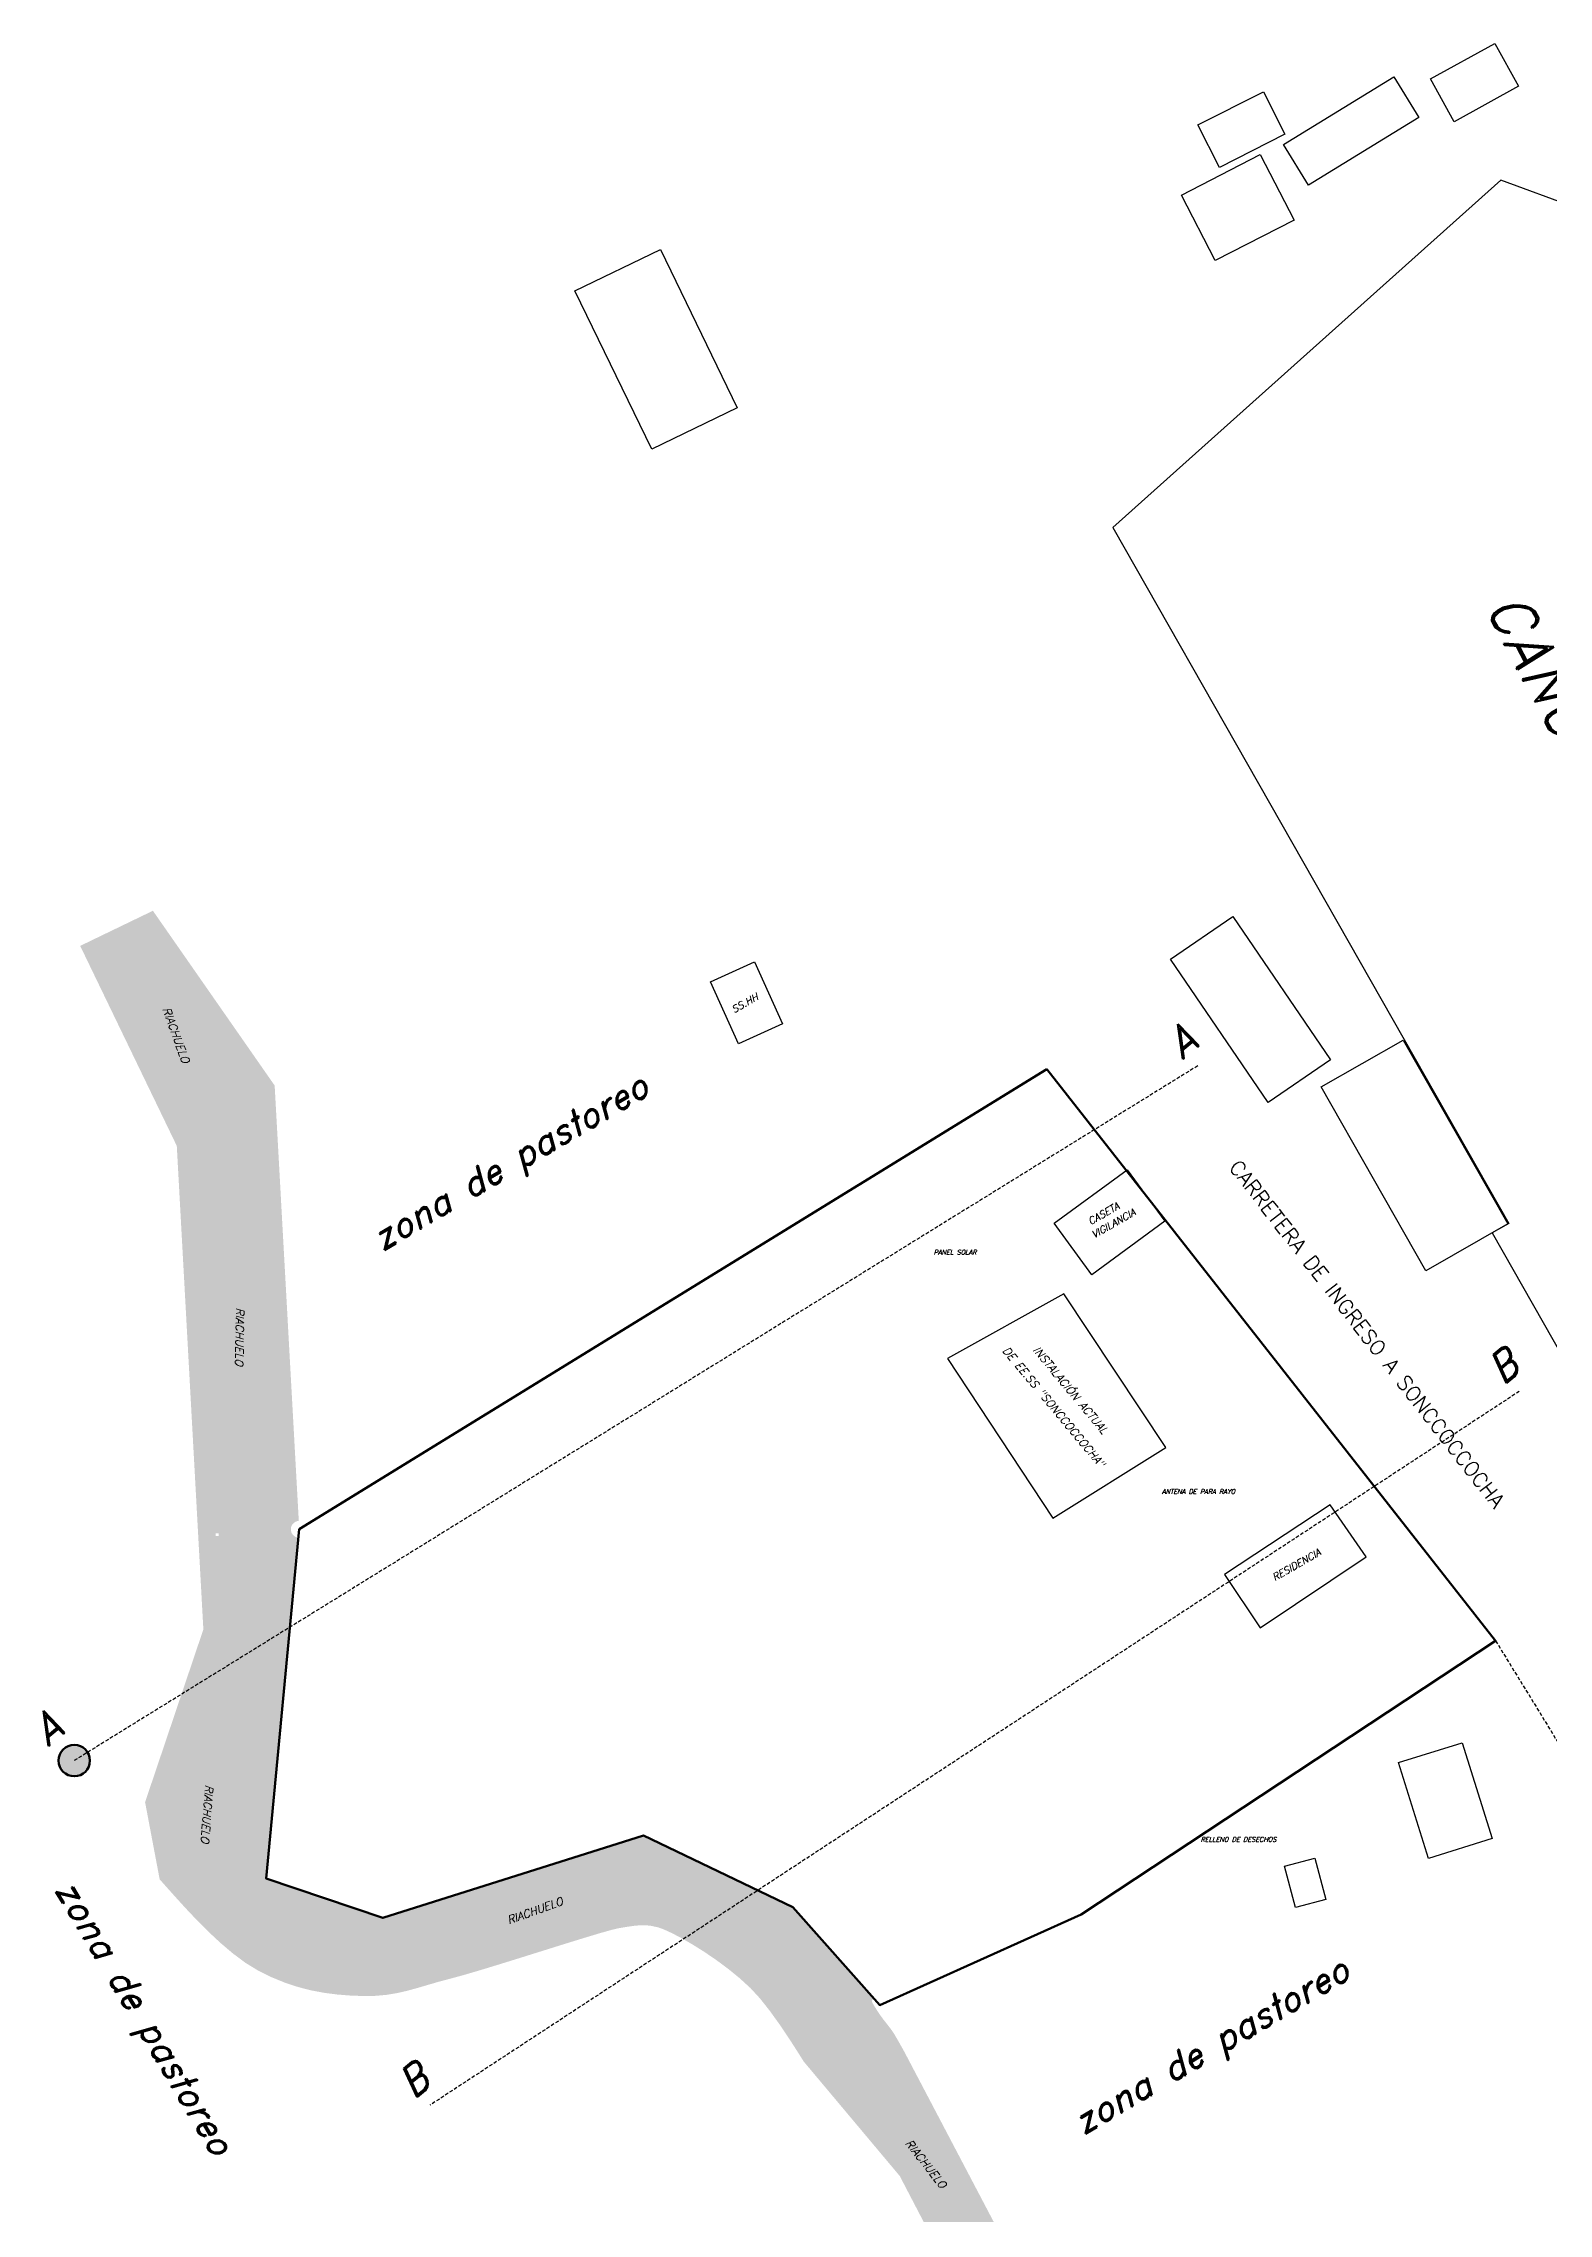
# Model space of a CAD drawing. Header units: metres. Extents: x 759886 to 760765, y 8424917 to 8425860.
# Drawn here: x 760411.5 to 760518.6, y 8425671.6 to 8425826 of the extents above; entities that cross this region are included whole.
import ezdxf
from ezdxf.enums import TextEntityAlignment as Align

# ---------------------------------------------------------------- set-up
doc = ezdxf.new("R2010")
doc.units = ezdxf.units.M
doc.linetypes.add('HIDDEN', pattern=[0.375, 0.25, -0.125])
doc.layers.add('Capa1', color=7, linetype='HIDDEN')
doc.layers.add('NOMBRE', color=40, linetype='Continuous')
doc.layers.add('PERIMETRO', color=7, linetype='Continuous', lineweight=50, true_color=0xf7788b)
doc.layers.add('PERIMETRO 01', color=7, linetype='Continuous', lineweight=50)
doc.layers.add('Texto calles', color=7, linetype='Continuous', lineweight=18)
doc.styles.add('ambiente', font='romand.shx', dxfattribs={"oblique": 15})
doc.styles.get("Standard").update_dxf_attribs({"font": 'simplex.shx'})

msp = doc.modelspace()

# ---------------------------------------------------------------- hatches: boundary and pattern name
h = msp.add_hatch()
h.set_pattern_fill('AR-CONC', color=94, scale=0.025)
h.set_pattern_definition([(50, (-6517.6026, 19704.3352), (4.5546167249, -0.3984771385), [0.47625, -5.23875]), (355, (-6517.6026, 19704.335), (-0.8810855356, 4.776421131), [0.381, -4.1910146043]), (100.4514447, (-6517.223, 19704.302), (3.6735311773, 4.3779437978), [0.40475022, -4.452256115]), (46.1842, (-6517.6026, 19705.605), (6.7769760223, -1.0510581983), [0.714375, -7.858125]), (96.63555761, (-6517.038, 19705.5176), (5.9351033513, 6.185653115), [0.6071255785, -6.678390204]), (351.18415117, (-6517.6026, 19705.605), (5.9351033516, 6.1856531146), [0.571499177, -6.286493298]), (21, (-6516.9676, 19705.2877), (3.7903597817, -2.5566299547), [0.47625, -5.23875]), (326, (-6516.9676, 19705.2877), (1.5450507087, 4.604699153), [0.381, -4.191]), (71.451445, (-6516.6517, 19705.0747), (5.335410482, 2.0480692221), [0.40475022, -4.45224844]), (37.5, (-6517.6026, 19704.3352), (0.07721508126, 2.11387597183), [0, -4.1402, 0, -4.2545, 0, -4.206875]), (7.5, (-6517.6026, 19704.3352), (1.67049156276, 2.50451437045), [0, -2.4257, 0, -4.04495, 0, -1.603375]), (327.5, (-6519.0186, 19704.3352), (3.38976487917, -0.1432185998), [0, -1.5875, 0, -4.953, 0, -6.57225]), (317.5, (-6519.6536, 19704.3352), (3.7032295347, 0.6356622758), [0, -2.06375, 0, -3.2893, 0, -4.66725])])
h.paths.add_polyline_path([(760419.32742, 8425764.27619), (760414.15278, 8425761.77716), (760421.02623, 8425747.54459), (760422.3502, 8425723.45375), (760422.90322, 8425723.34757), (760423.71809, 8425723.07223), (760424.61264, 8425722.65891), (760425.51663, 8425722.13119), (760426.35986, 8425721.51261), (760426.94351, 8425720.96818), (760427.30461, 8425720.53885), (760427.50043, 8425720.24546), (760427.58318, 8425720.09718), (760427.64798, 8425719.96327), (760427.75437, 8425719.68536), (760427.8602, 8425719.24412), (760427.91289, 8425718.61272), (760427.86223, 8425717.7595), (760427.71525, 8425716.84195), (760427.50745, 8425715.86736), (760427.27436, 8425714.84298), (760427.0515, 8425713.77607), (760426.87437, 8425712.6739), (760426.7785, 8425711.54374), (760426.78558, 8425710.51382), (760426.85922, 8425709.18442), (760426.9804, 8425707.62718), (760427.13009, 8425705.91373), (760427.28925, 8425704.11569), (760427.43885, 8425702.30472), (760427.55986, 8425700.55243), (760427.63324, 8425698.93045), (760427.63762, 8425698.00575), (760429.68376, 8425719.66277, -0.38610834), (760429.14181, 8425720.25995, -0.39723436), (760429.70684, 8425720.85893), (760427.99059, 8425751.83913)])
h.paths.add_polyline_path([(760427.28925, 8425704.11569), (760427.13009, 8425705.91373), (760426.9804, 8425707.62718), (760426.85922, 8425709.18442), (760426.78558, 8425710.51382), (760426.7785, 8425711.54374), (760426.87437, 8425712.6739), (760427.0515, 8425713.77607), (760427.27436, 8425714.84298), (760427.50745, 8425715.86736), (760427.71525, 8425716.84195), (760427.86223, 8425717.7595), (760427.91289, 8425718.61272), (760427.8602, 8425719.24412), (760427.75437, 8425719.68536), (760427.64798, 8425719.96327), (760427.58318, 8425720.09718), (760427.50043, 8425720.24546), (760427.30461, 8425720.53885), (760426.94351, 8425720.96818), (760426.35986, 8425721.51261), (760425.51663, 8425722.13119), (760424.61264, 8425722.65891), (760423.71809, 8425723.07223), (760422.90322, 8425723.34757), (760422.35586, 8425723.45267), (760422.35026, 8425723.45273), (760422.9172, 8425713.13666), (760419.37814, 8425702.64424), (760419.9045, 8425701.66189), (760420.73222, 8425700.42571), (760421.69133, 8425699.20266), (760422.72584, 8425698.047), (760423.77977, 8425697.01298), (760424.79712, 8425696.15486), (760425.72192, 8425695.52689), (760426.35749, 8425695.22667), (760426.75454, 8425695.13767), (760426.9746, 8425695.14968), (760427.06989, 8425695.17839), (760427.14219, 8425695.21848), (760427.27027, 8425695.35498), (760427.41788, 8425695.67991), (760427.63762, 8425698.00575), (760427.63324, 8425698.93045), (760427.55986, 8425700.55243), (760427.43885, 8425702.30472)])
h.paths.add_polyline_path([(760423.80127, 8425719.77738), (760423.80127, 8425719.97738), (760424.00127, 8425719.97738), (760424.00127, 8425719.77738)], flags=16)
h.paths.add_polyline_path([(760424.79712, 8425696.15486), (760423.77977, 8425697.01298), (760422.72584, 8425698.047), (760421.69133, 8425699.20266), (760420.73222, 8425700.42571), (760419.9045, 8425701.66189), (760419.37814, 8425702.64424), (760418.77054, 8425700.84288), (760419.80869, 8425695.35149), (760420.25785, 8425694.84635), (760420.90953, 8425694.11513), (760421.63713, 8425693.31591), (760422.42649, 8425692.48033), (760423.26343, 8425691.64003), (760424.13378, 8425690.82665), (760425.02338, 8425690.07183), (760425.91806, 8425689.4072), (760426.80365, 8425688.86441), (760427.77908, 8425688.38239), (760428.73621, 8425687.99092), (760429.67885, 8425687.68113), (760430.61083, 8425687.44418), (760431.53598, 8425687.2712), (760432.45811, 8425687.15335), (760433.38105, 8425687.08176), (760434.30862, 8425687.04757), (760435.1886, 8425687.06201), (760435.98468, 8425687.13589), (760436.72455, 8425687.25979), (760437.4359, 8425687.42426), (760438.1464, 8425687.61989), (760438.88376, 8425687.83723), (760439.67565, 8425688.06685), (760440.54977, 8425688.29933), (760441.45288, 8425688.54425), (760442.63048, 8425688.89068), (760444.00373, 8425689.30991), (760445.49375, 8425689.77327), (760447.02169, 8425690.25206), (760448.50868, 8425690.71759), (760449.87586, 8425691.14116), (760451.04438, 8425691.4941), (760451.93535, 8425691.7477), (760452.46993, 8425691.87327), (760453.08593, 8425691.97454), (760453.63821, 8425692.05468), (760454.16373, 8425692.09014), (760454.69947, 8425692.05737), (760455.28241, 8425691.93284), (760455.70645, 8425691.77742), (760456.27222, 8425691.51628), (760456.95162, 8425691.16), (760457.71656, 8425690.71914), (760458.53894, 8425690.20428), (760459.39066, 8425689.62599), (760460.24363, 8425688.99483), (760461.06975, 8425688.32139), (760461.84093, 8425687.61623), (760462.52012, 8425686.87893), (760463.22559, 8425685.98861), (760463.94191, 8425684.99034), (760464.65364, 8425683.92922), (760465.34535, 8425682.85035), (760465.63581, 8425682.38493), (760472.46803, 8425674.24058), (760477.66413, 8425664.26987), (760481.21727, 8425667.04706), (760472.8178, 8425683.03698), (760472.61417, 8425683.40378), (760472.25879, 8425684.03326), (760472.04558, 8425684.39275), (760471.79205, 8425684.75612), (760471.54681, 8425685.07104), (760471.31493, 8425685.36256), (760471.10146, 8425685.65571), (760470.89044, 8425685.97026), (760470.68934, 8425686.27917), (760470.53832, 8425686.53725), (760470.47756, 8425686.69931), (760470.56348, 8425686.8646), (760470.59338, 8425686.91843), (760464.87081, 8425693.3695), (760463.46772, 8425694.04136), (760463.143, 8425694.01849), (760461.75145, 8425693.92776), (760460.40678, 8425693.85378), (760459.22733, 8425693.81106), (760458.33145, 8425693.81415), (760457.83749, 8425693.87758), (760457.40905, 8425694.08168), (760457.03667, 8425694.34013), (760456.72051, 8425694.6538), (760456.46073, 8425695.02352), (760456.2575, 8425695.45014), (760456.20294, 8425695.91901), (760456.23738, 8425696.6855), (760456.31303, 8425697.46728), (760454.22638, 8425698.46644), (760435.6783, 8425692.60496), (760427.39222, 8425695.40828), (760427.41788, 8425695.67991), (760427.27027, 8425695.35498), (760427.14219, 8425695.21848), (760427.06989, 8425695.17839), (760426.9746, 8425695.14968), (760426.75454, 8425695.13767), (760426.35749, 8425695.22667), (760425.72192, 8425695.52689)])
h.paths.add_polyline_path([(760456.31303, 8425697.46728), (760456.23738, 8425696.6855), (760456.20294, 8425695.91901), (760456.2575, 8425695.45014), (760456.46073, 8425695.02352), (760456.72051, 8425694.6538), (760457.03667, 8425694.34013), (760457.40905, 8425694.08168), (760457.83749, 8425693.87758), (760458.33145, 8425693.81415), (760459.22733, 8425693.81106), (760460.40678, 8425693.85378), (760461.75145, 8425693.92776), (760463.143, 8425694.01849), (760463.46772, 8425694.04136)], flags=17)
h.paths.add_polyline_path([(760425.95478, 8425720.42234), (760429.28373, 8425720.42234), (760429.28373, 8425722.71992), (760425.95478, 8425722.71992)], flags=24)
h.paths.add_polyline_path([(760423.62996, 8425692.88987), (760426.95892, 8425692.88987), (760426.95892, 8425695.18744), (760423.62996, 8425695.18744)], flags=24)
h.paths.add_polyline_path([(760433.99657, 8425688.98009), (760437.30967, 8425688.98009), (760437.30967, 8425691.23009), (760433.99657, 8425691.23009)], flags=24)
h.paths.add_polyline_path([(760452.38644, 8425694.8141), (760455.71539, 8425694.8141), (760455.71539, 8425697.11168), (760452.38644, 8425697.11168)], flags=24)
h.paths.add_polyline_path([(760461.70313, 8425690.21609), (760465.02902, 8425690.21609), (760465.02902, 8425692.50446), (760461.70313, 8425692.50446)], flags=24)
h.paths.add_polyline_path([(760468.86743, 8425682.83625), (760472.18052, 8425682.83625), (760472.18052, 8425685.08625), (760468.86743, 8425685.08625)], flags=24)
at = {"layer": 'PERIMETRO 01'}
h = msp.add_hatch(color=256, dxfattribs=at)
h.set_gradient(color1=(0, 0, 255), color2=(255, 255, 0), name='SPHERICAL')
h.paths.add_polyline_path([(760412.60902, 8425703.80296, 1), (760414.8482, 8425703.80296, 1)])

# ---------------------------------------------------------------- linework, layer by layer
for points in [[(760510.23162, 8425823.46545), (760514.8057, 8425825.99829), (760516.49353, 8425822.95021), (760511.91945, 8425820.41738)], [(760499.77721, 8425818.80332), (760507.62213, 8425823.61171), (760509.39149, 8425820.72498), (760501.54657, 8425815.9166)], [(760493.67982, 8425820.19699), (760498.34222, 8425822.56331), (760499.87608, 8425819.54111), (760495.21368, 8425817.17479)], [(760492.51969, 8425815.19945), (760498.1214, 8425818.08568), (760500.52171, 8425813.42706), (760494.92, 8425810.54083)], [(760449.35759, 8425808.39671), (760455.43883, 8425811.34292), (760460.90053, 8425800.06951), (760454.81928, 8425797.1233)], [(760491.73029, 8425760.83102), (760496.17106, 8425763.85718), (760503.12144, 8425753.6578), (760498.68067, 8425750.63164)], [(760458.99734, 8425759.22448), (760462.13366, 8425760.63902), (760464.12603, 8425756.22156), (760460.9897, 8425754.80701)], [(760507.96567, 8425703.65702), (760512.4886, 8425705.06591), (760514.61251, 8425698.24757), (760510.08958, 8425696.83868)], [(760499.85305, 8425696.29005), (760502.00767, 8425696.85267), (760502.77455, 8425693.91582), (760500.61994, 8425693.3532)]]:
    msp.add_lwpolyline(points, close=True)
at = {"flags": 128}
msp.add_lwpolyline([(760487.62282, 8425791.54466), (760508.35455, 8425755.11945), (760515.80597, 8425742.02747), (760514.628, 8425741.35702), (760523.35627, 8425726.02163), (760561.78904, 8425751.04152), (760556.3322, 8425762.79574), (760559.22691, 8425764.1396), (760558.49474, 8425765.86855), (760554.56306, 8425764.20358), (760550.62759, 8425773.49687), (760554.55927, 8425775.16184), (760554.36417, 8425775.62327), (760550.20341, 8425773.80875), (760542.12808, 8425792.3258), (760536.24169, 8425805.82356), (760533.10865, 8425809.39838), (760530.25899, 8425808.26805), (760527.54503, 8425808.26805), (760523.11223, 8425814.32663), (760520.53397, 8425814.32663), (760515.24174, 8425816.2708)], close=True, dxfattribs=at)
at = {"elevation": 4491.937}
msp.add_lwpolyline([(760502.44316, 8425751.75493), (760508.28218, 8425755.07826), (760515.73359, 8425741.98628), (760509.89457, 8425738.66295)], close=True, dxfattribs=at)
at = {"flags": 128}
for points, elevation in [([(760483.44732, 8425742.03511), (760488.65304, 8425745.84991), (760491.33485, 8425742.17946), (760486.12914, 8425738.36466)], 4489.214), ([(760475.86243, 8425732.40419), (760483.36709, 8425721.05634), (760491.41095, 8425726.08269), (760484.13301, 8425737.01994)], 4488.275)]:
    msp.add_lwpolyline(points, close=True, dxfattribs=dict(at, elevation=elevation))
at = {"elevation": 4489.261, "flags": 128}
msp.add_lwpolyline([(760503.08656, 8425722.00323), (760495.58307, 8425717.03368), (760498.11317, 8425713.25054), (760505.64898, 8425718.30794), (760503.08656, 8425722.00323)], dxfattribs=at)
at = {"layer": 'Capa1', "flags": 128}
for points in [[(760493.6662, 8425753.23916), (760413.72861, 8425703.80296)], [(760516.55296, 8425730.07442), (760439.03144, 8425679.27287)], [(760514.86716, 8425712.32949), (760544.7863, 8425663.53115), (760559.78822, 8425610.29103), (760585.14877, 8425528.77749), (760593.04533, 8425447.52313), (760613.06048, 8425375.92076)]]:
    msp.add_lwpolyline(points, dxfattribs=at)
at = {"layer": 'PERIMETRO', "elevation": 4490.074, "flags": 128}
msp.add_lwpolyline([(760482.93867, 8425753.00217), (760514.86716, 8425712.32949), (760485.38569, 8425692.85356), (760471.04824, 8425686.40567), (760464.87081, 8425693.3695), (760454.22638, 8425698.46644), (760435.6783, 8425692.60496), (760427.39222, 8425695.40828), (760429.74181, 8425720.25995), (760482.93867, 8425753.00217)], dxfattribs=at)
at = {"layer": 'PERIMETRO 01'}
msp.add_circle((760413.72861, 8425703.80296), 1.11959, dxfattribs=at)

# ---------------------------------------------------------------- texts
at = {"layer": 'NOMBRE', "style": 'ambiente', "oblique": 15, "text_generation_flag": 6}
for s, height, rotation, p in [('CANCHA DEPORTIVA ', 3.0375, 117.747638, (760525.27831, 8425767.86334)), ('SS.HH', 0.50625, 209.7020229, (760461.4408, 8425757.70228)), ('RIACHUELO', 0.569531, 109.9141285, (760420.97877, 8425755.43334)), ('A', 2.16, 219.6725911, (760492.49602, 8425755.01308)), ('zona de pastoreo', 1.8225, 210.4304914, (760444.74141, 8425746.43543)), ('CASETA ', 0.50625, 209.7020229, (760487.1257, 8425742.8132)), ('VIGILANCIA', 0.50625, 209.7020229, (760487.67289, 8425742.02844)), ('PANEL SOLAR', 0.3375, 180, (760476.40478, 8425739.9739, 5772.6102)), ('RIACHUELO', 0.569531, 89.1465767, (760425.50242, 8425733.96677)), ('DE EE.SS "SONCCOCCOCHA"', 0.5695313, 129.7073565, (760483.424, 8425728.9768)), ('INSTALACIÓN ACTUAL', 0.5695313, 129.7073565, (760484.61961, 8425730.17869)), ('B', 2.16, 219.6725911, (760515.38278, 8425731.84834)), ('ANTENA DE PARA RAYO', 0.3375, 180, (760493.72618, 8425722.94595, 10260.2902)), ('RESIDENCIA', 0.50625, 209.7020229, (760500.68908, 8425717.73623)), ('A', 2.16, 219.6725911, (760411.77952, 8425706.13053)), ('RIACHUELO', 0.569531, 85.5441692, (760423.18319, 8425700.0036)), ('RELLENO DE DESECHOS', 0.3375, 180, (760496.57204, 8425698.19287, 1283.8962)), ('zona de pastoreo', 1.8225, 120.6390711, (760418.76696, 8425685.5454)), ('RIACHUELO', 0.569531, 199.9141285, (760446.51021, 8425693.12008)), ('zona de pastoreo', 1.8225, 210.4304914, (760494.62081, 8425683.53685)), ('B', 2.16, 219.6725911, (760437.86126, 8425681.04679)), ('RIACHUELO', 0.569531, 128.2719441, (760474.33293, 8425675.11298))]:
    msp.add_text(s, height=height, rotation=rotation, dxfattribs=at).set_placement(p, align=Align.MIDDLE_CENTER)
at = {"layer": 'Texto calles'}
msp.add_text('CARRETERA DE INGRESO A SONCCOCCOCHA', height=1.0546875, rotation=307.8573448, dxfattribs=at).set_placement((760495.83277, 8425746.00685))

doc.saveas('drawing.dxf')
